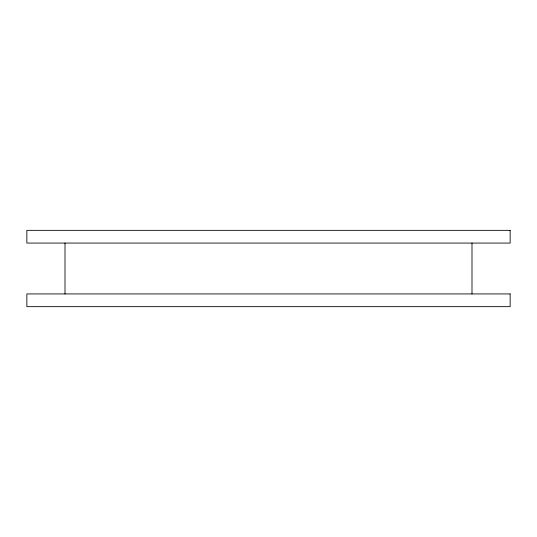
<?xml version="1.0" encoding="UTF-8"?>
<svg xmlns="http://www.w3.org/2000/svg" width="537" height="537" viewBox="0 0 537 537"><rect width="100%" height="100%" fill="white"/><g stroke="black" fill="none" stroke-linecap="round" stroke-linejoin="round"><path stroke-width="0.81" d="M471.996 243.066L471.996 293.934M65.004 243.066L65.004 293.934M510.15 230.346L26.85 230.346L26.85 243.066L510.15 243.066L510.15 230.346M510.15 293.934L26.85 293.934L26.85 306.654L510.15 306.654L510.15 293.934"/></g></svg>
